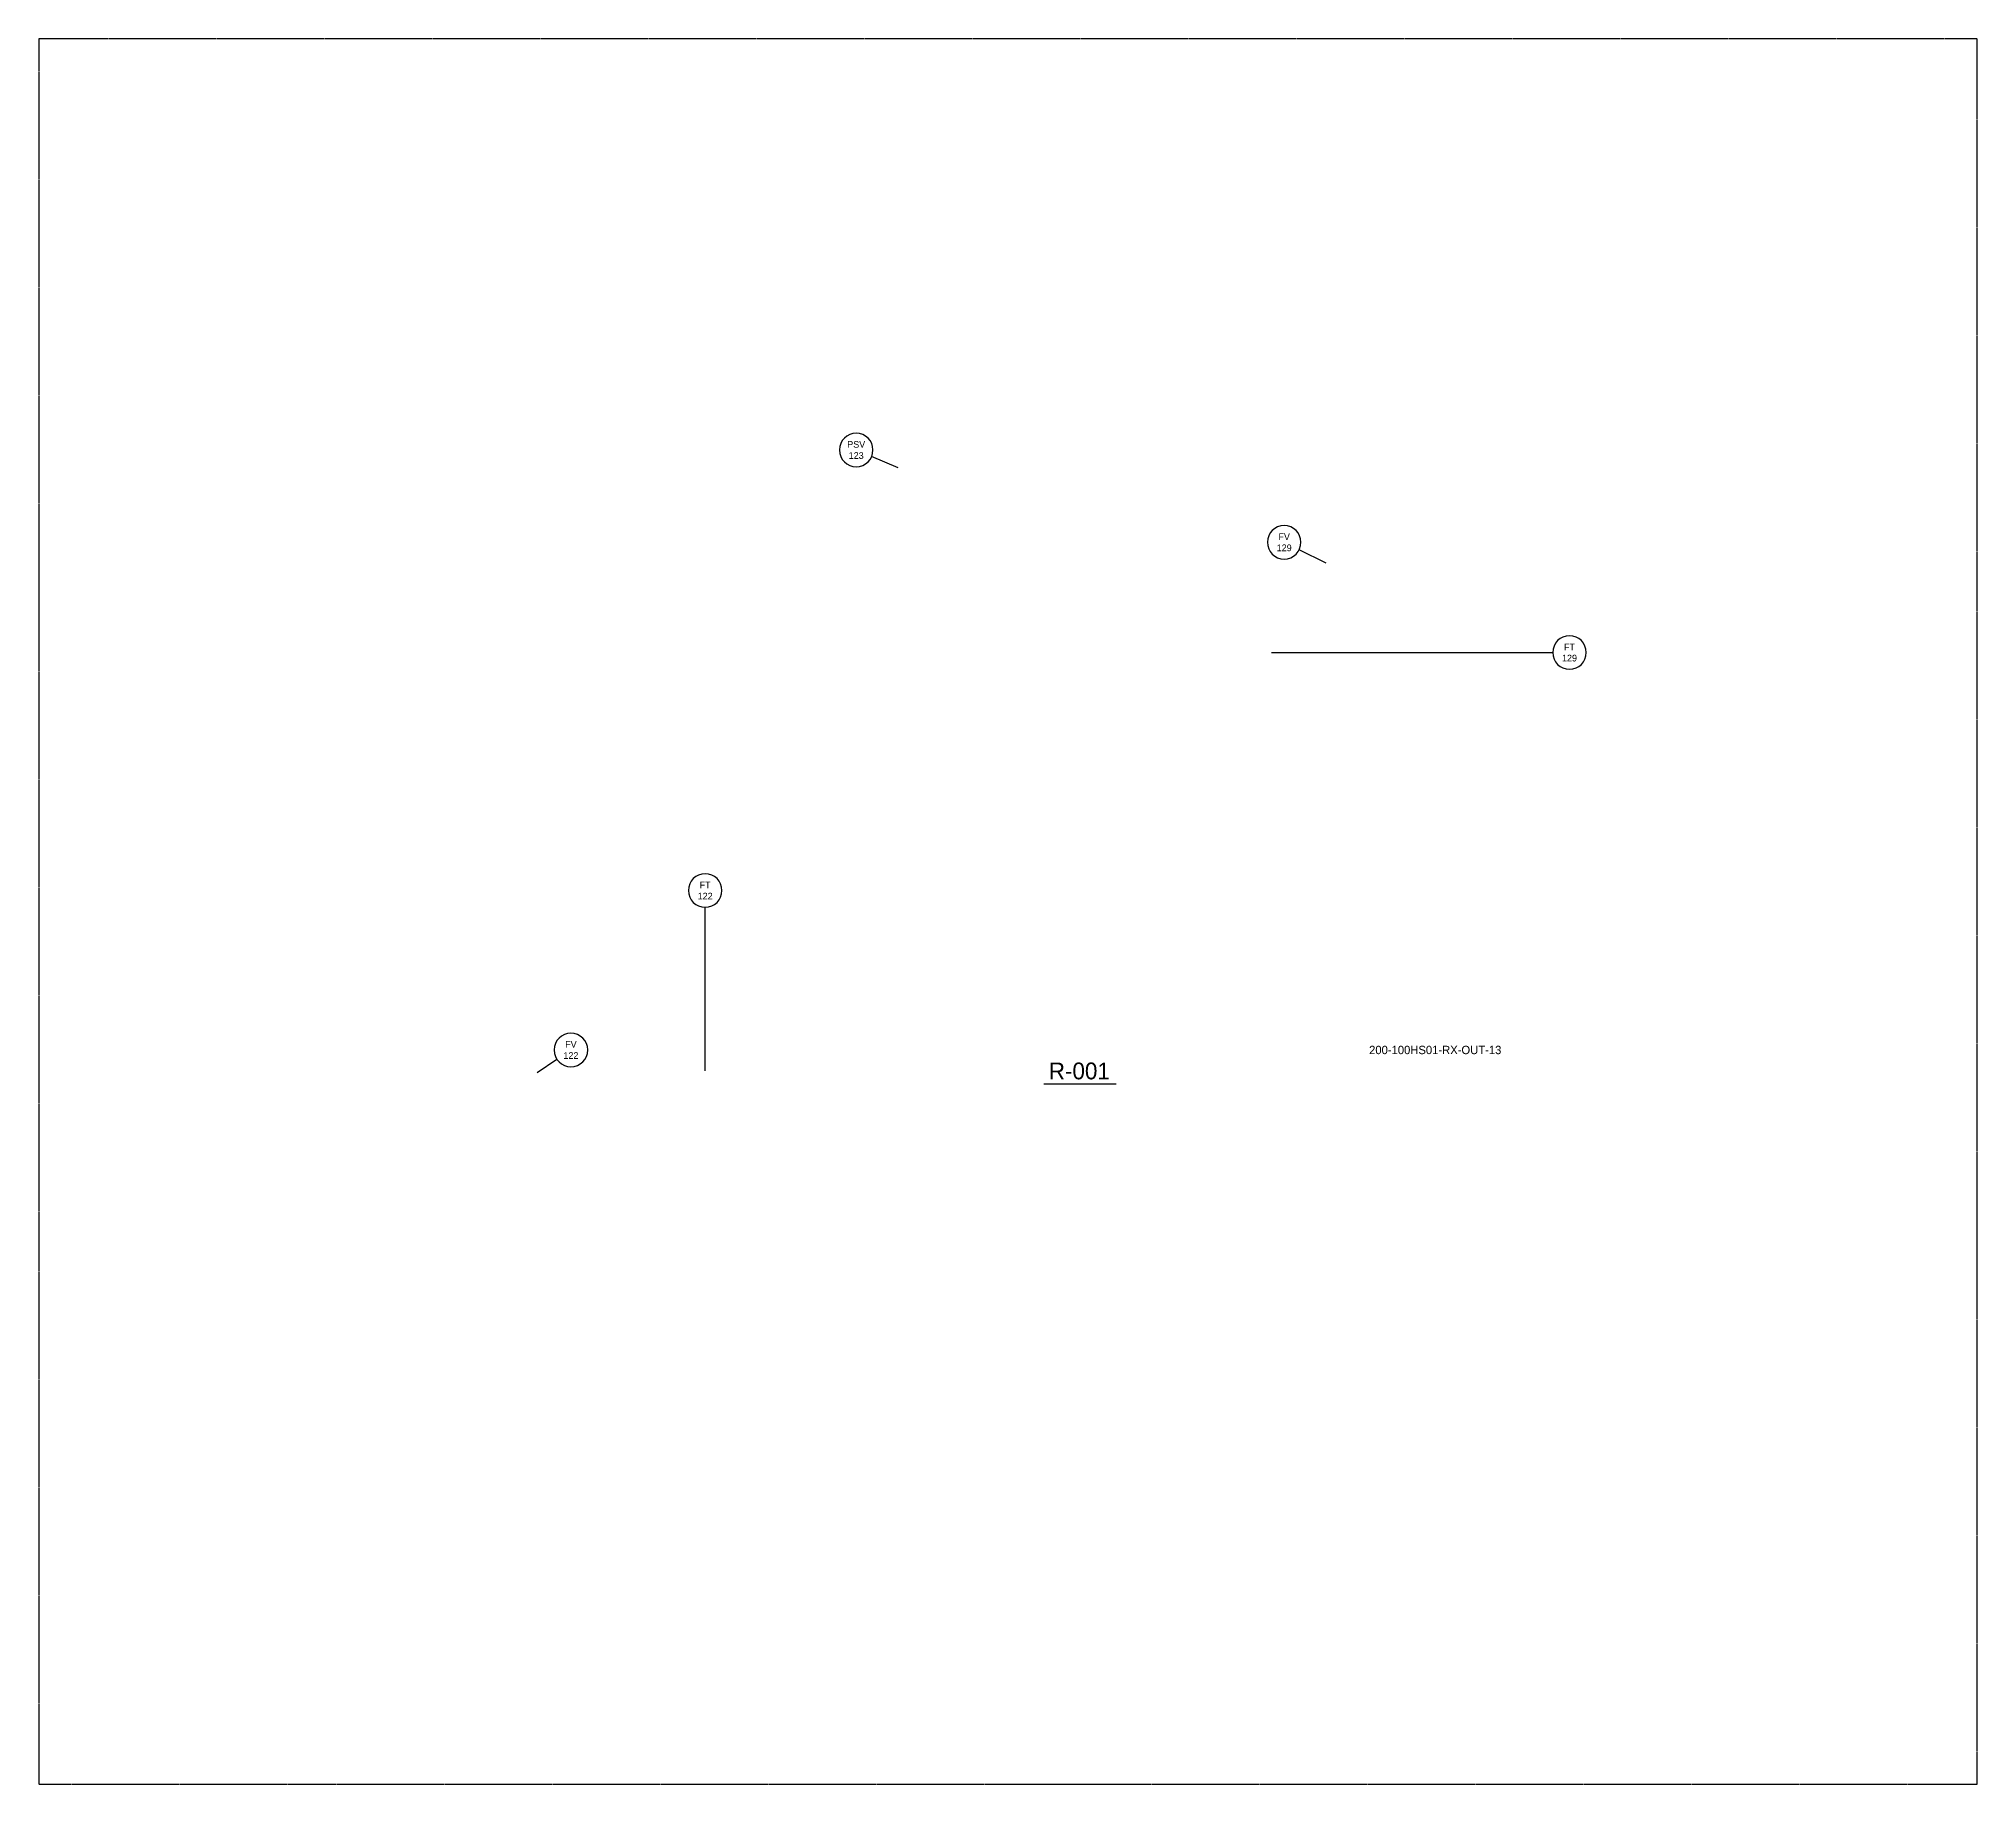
# Model space of a CAD drawing. Header units: millimetres. Extents: x 0 to 578, y 0 to 520.
import ezdxf
from ezdxf.enums import TextEntityAlignment as Align

# ---------------------------------------------------------------- set-up
doc = ezdxf.new("R2010")
doc.units = ezdxf.units.MM
doc.linetypes.add('HIDDEN2', pattern=[0.1875, 0.125, -0.0625])
doc.layers.add('Instrument', color=250, linetype='Continuous')
doc.layers.add('Text', color=7, linetype='Continuous')
doc.layers.add('no plot', color=41, linetype='HIDDEN2', plot=False)
doc.dimstyles.new('ISO-25', dxfattribs={"dimtxt": 2.5, "dimasz": 2.5, "dimexe": 1.25, "dimexo": 0.625, "dimtad": 1, "dimtxsty": 'Standard', "dimcen": 2.5, "dimadec": 0, "dimazin": 0, "dimtfac": 1, "dimtmove": 0, "dimatfit": 3, "dimfxl": 1, "dimarcsym": 0})

# ---------------------------------------------------------------- blocks, each defined once
blk = doc.blocks.new('*U15')
at = {"color": 0, "linetype": 'ByBlock', "lineweight": -2}
for start, end in [(0, 180), (180, 0)]:
    blk.add_arc((0, 0), 0.25, start, end, dxfattribs=at)
blk.add_wipeout([(-0.12, 0.149), (0.125, 0.151), (0.125, 0.024), (-0.12, 0.024)], dxfattribs=at)
blk.add_wipeout([(-0.144, -0.024), (0.149, -0.024), (0.149, -0.155), (-0.144, -0.155)], dxfattribs=at)
for tag, p in [('#(TargetObject.Type)', (0, 0.083)), ('#(TargetObject.LoopNumber)', (0, -0.083))]:
    blk.add_attdef(tag, text='', height=0.1, dxfattribs=at).set_placement(p, align=Align.MIDDLE_CENTER)
blk = doc.blocks.new('*U16')
at = {"color": 0, "linetype": 'ByBlock', "lineweight": -2}
for start, end in [(0, 180), (180, 0)]:
    blk.add_arc((0, 0), 0.25, start, end, dxfattribs=at)
blk.add_wipeout([(-0.102, 0.149), (0.107, 0.151), (0.107, 0.024), (-0.102, 0.024)], dxfattribs=at)
blk.add_wipeout([(-0.144, -0.024), (0.149, -0.024), (0.149, -0.155), (-0.144, -0.155)], dxfattribs=at)
for tag, p in [('#(TargetObject.Type)', (0, 0.083)), ('#(TargetObject.LoopNumber)', (0, -0.083))]:
    blk.add_attdef(tag, text='', height=0.1, dxfattribs=at).set_placement(p, align=Align.MIDDLE_CENTER)
blk = doc.blocks.new('Pipeline Tag_block')
at = {"color": 0, "linetype": 'ByBlock', "lineweight": -2}
blk.add_attdef('#(TargetObject.Tag)', text='', height=0.1, dxfattribs=at).set_placement((0, 0), align=Align.MIDDLE_CENTER)
blk = doc.blocks.new('*U12')
at = {"color": 0, "linetype": 'ByBlock', "lineweight": -2}
for start, end in [(0, 180), (180, 0)]:
    blk.add_arc((0, 0), 0.25, start, end, dxfattribs=at)
blk.add_wipeout([(-0.174, 0.149), (0.178, 0.151), (0.178, 0.024), (-0.174, 0.024)], dxfattribs=at)
blk.add_wipeout([(-0.144, -0.024), (0.149, -0.024), (0.149, -0.155), (-0.144, -0.155)], dxfattribs=at)
for tag, p in [('#(TargetObject.Type)', (0, 0.083)), ('#(TargetObject.LoopNumber)', (0, -0.083))]:
    blk.add_attdef(tag, text='', height=0.1, dxfattribs=at).set_placement(p, align=Align.MIDDLE_CENTER)
blk = doc.blocks.new('*U44')
at = {"color": 0, "linetype": 'ByBlock', "lineweight": -3}
blk.add_line((-0.422, -0.152), (0.438, -0.152), dxfattribs=at)
at = {"color": 0, "linetype": 'ByBlock', "lineweight": -2}
blk.add_attdef('#(Equipment.Tag)', text='', height=0.2, dxfattribs=at).set_placement((0, 0), align=Align.MIDDLE)

msp = doc.modelspace()

# ---------------------------------------------------------------- linework, layer by layer
at = {"layer": 'no plot'}
msp.add_lwpolyline([(0, 0), (577.5, 0), (577.5, 520), (0, 520)], close=True, dxfattribs=at)

# ---------------------------------------------------------------- block references
at = {"layer": 'Text', "xscale": 25, "yscale": 25, "zscale": 25}
for name, p, values in [('Pipeline Tag_block', (416.03, 218.75), {'#(TargetObject.Tag)': '200-100HS01-RX-OUT-13'}), ('*U44', (310, 212.5), {'#(Equipment.Tag)': 'R-001'})]:
    msp.add_blockref(name, p, dxfattribs=at).add_auto_attribs(values)

# ---------------------------------------------------------------- next in the draw order: block references
at = {"layer": 'Instrument', "linetype": 'ByBlock', "xscale": 20, "yscale": 20, "zscale": 20}
for name, p, values in [('*U12', (243.53, 397.5), {'#(TargetObject.Type)': 'PSV', '#(TargetObject.LoopNumber)': '123'}), ('*U15', (371.03, 370), {'#(TargetObject.Type)': 'FV', '#(TargetObject.LoopNumber)': '129'}), ('*U16', (456.03, 337.15), {'#(TargetObject.Type)': 'FT', '#(TargetObject.LoopNumber)': '129'}), ('*U16', (198.53, 266.25), {'#(TargetObject.Type)': 'FT', '#(TargetObject.LoopNumber)': '122'}), ('*U15', (158.53, 218.75), {'#(TargetObject.Type)': 'FV', '#(TargetObject.LoopNumber)': '122'})]:
    msp.add_blockref(name, p, dxfattribs=at).add_auto_attribs(values)

# ---------------------------------------------------------------- next in the draw order: leaders
at = {"layer": 'Instrument', "linetype": 'ByBlock', "has_arrowhead": 0}
for points in [[(256.03, 392.14), (248.13, 395.53)], [(383.53, 363.75), (375.5, 367.76)], [(148.53, 212.08), (154.37, 215.98)]]:
    msp.add_leader(points, dimstyle='ISO-25', dxfattribs=at)
at = {"layer": 'Instrument', "color": 6, "linetype": 'ByBlock', "has_arrowhead": 0}
for points in [[(367.28, 337.15), (451.03, 337.15)], [(198.53, 212.5), (198.53, 261.25)]]:
    msp.add_leader(points, dimstyle='ISO-25', dxfattribs=at)

doc.saveas('drawing.dxf')
